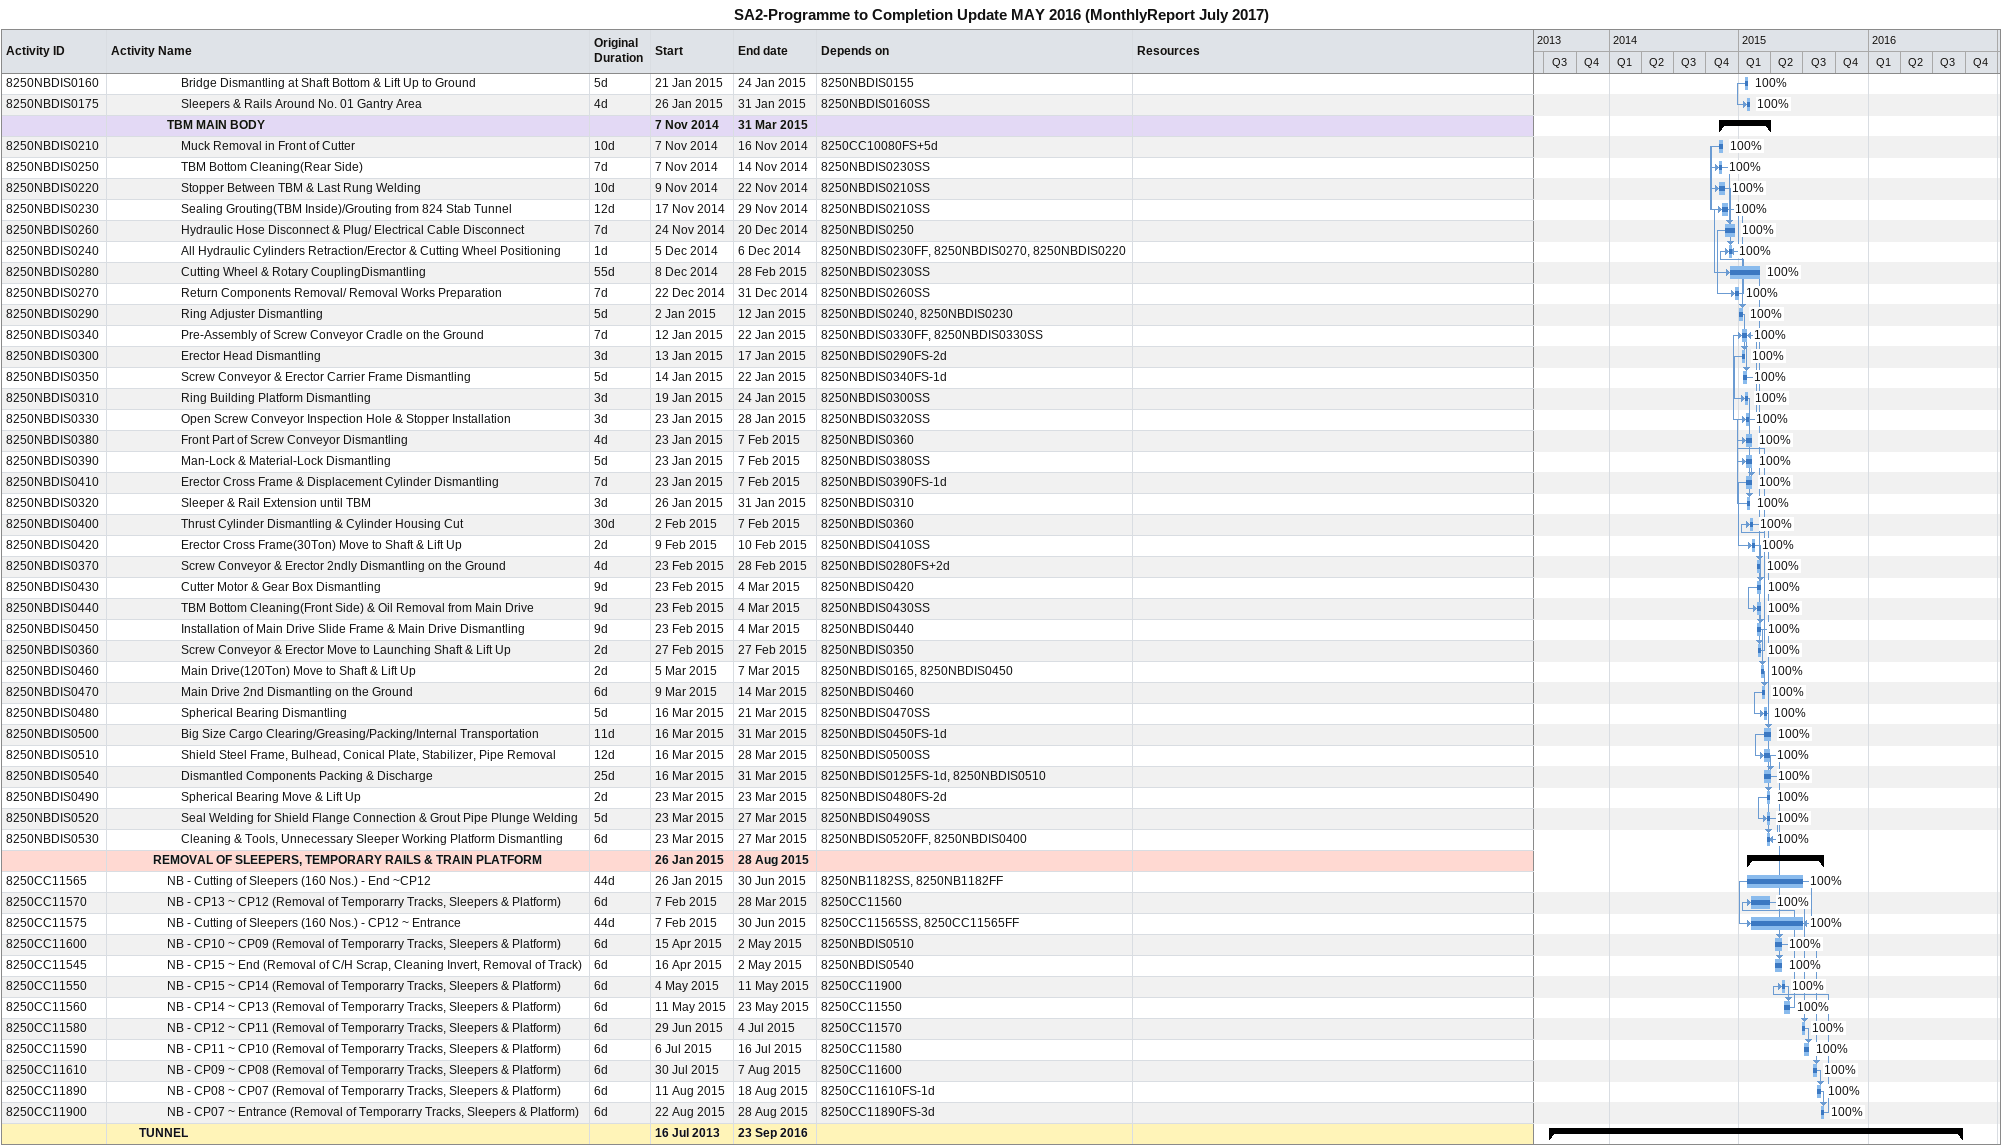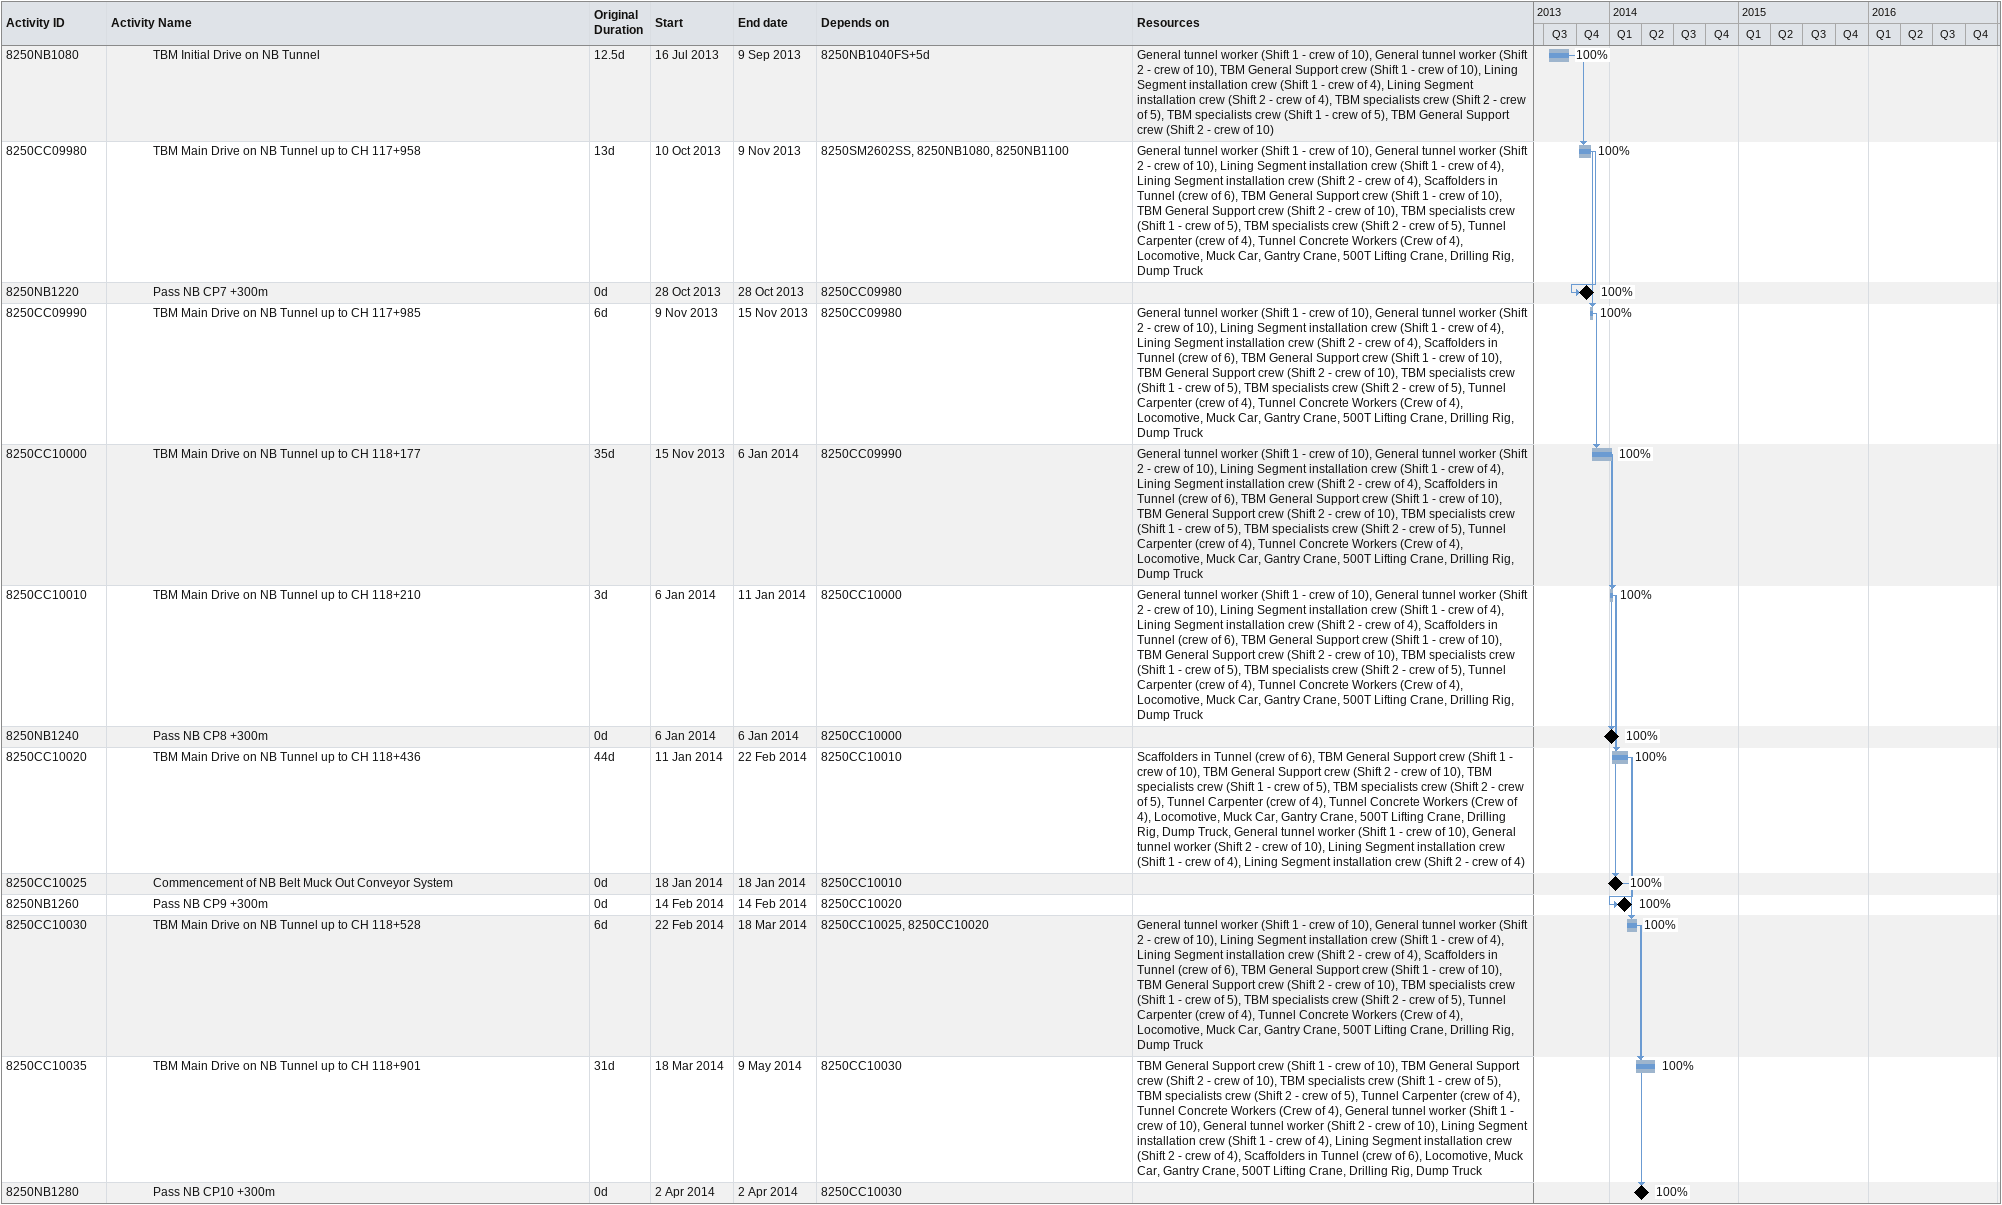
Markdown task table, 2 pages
SA2-Programme to Completion Update MAY 2016 (MonthlyReport July 2017)

| ID | Level | Task | Original duration | Start | Finish | Predecessors | Resources | % complete |
|---|---|---|---|---|---|---|---|---|
| 8250NBDIS0160 | 6 | Bridge Dismantling at Shaft Bottom & Lift Up to Ground | 5d | 2015-01-21 | 2015-01-24 | 8250NBDIS0155 |  | 100 |
| 8250NBDIS0175 | 6 | Sleepers & Rails Around No. 01 Gantry Area | 4d | 2015-01-26 | 2015-01-31 | 8250NBDIS0160SS |  | 100 |
|  | 5 | **TBM MAIN BODY** |  | 2014-11-07 | 2015-03-31 |  |  |  |
| 8250NBDIS0210 | 6 | Muck Removal in Front of Cutter | 10d | 2014-11-07 | 2014-11-16 | 8250CC10080FS+5d |  | 100 |
| 8250NBDIS0250 | 6 | TBM Bottom Cleaning(Rear Side) | 7d | 2014-11-07 | 2014-11-14 | 8250NBDIS0230SS |  | 100 |
| 8250NBDIS0220 | 6 | Stopper Between TBM & Last Rung Welding | 10d | 2014-11-09 | 2014-11-22 | 8250NBDIS0210SS |  | 100 |
| 8250NBDIS0230 | 6 | Sealing Grouting(TBM Inside)/Grouting from 824 Stab Tunnel | 12d | 2014-11-17 | 2014-11-29 | 8250NBDIS0210SS |  | 100 |
| 8250NBDIS0260 | 6 | Hydraulic Hose Disconnect & Plug/ Electrical Cable Disconnect | 7d | 2014-11-24 | 2014-12-20 | 8250NBDIS0250 |  | 100 |
| 8250NBDIS0240 | 6 | All Hydraulic Cylinders Retraction/Erector & Cutting Wheel Positioning | 1d | 2014-12-05 | 2014-12-06 | 8250NBDIS0230FF, 8250NBDIS0270, 8250NBDIS0220 |  | 100 |
| 8250NBDIS0280 | 6 | Cutting Wheel & Rotary CouplingDismantling | 55d | 2014-12-08 | 2015-02-28 | 8250NBDIS0230SS |  | 100 |
| 8250NBDIS0270 | 6 | Return Components Removal/ Removal Works Preparation | 7d | 2014-12-22 | 2014-12-31 | 8250NBDIS0260SS |  | 100 |
| 8250NBDIS0290 | 6 | Ring Adjuster Dismantling | 5d | 2015-01-02 | 2015-01-12 | 8250NBDIS0240, 8250NBDIS0230 |  | 100 |
| 8250NBDIS0340 | 6 | Pre-Assembly of Screw Conveyor Cradle on the Ground | 7d | 2015-01-12 | 2015-01-22 | 8250NBDIS0330FF, 8250NBDIS0330SS |  | 100 |
| 8250NBDIS0300 | 6 | Erector Head Dismantling | 3d | 2015-01-13 | 2015-01-17 | 8250NBDIS0290FS-2d |  | 100 |
| 8250NBDIS0350 | 6 | Screw Conveyor & Erector Carrier Frame Dismantling | 5d | 2015-01-14 | 2015-01-22 | 8250NBDIS0340FS-1d |  | 100 |
| 8250NBDIS0310 | 6 | Ring Building Platform Dismantling | 3d | 2015-01-19 | 2015-01-24 | 8250NBDIS0300SS |  | 100 |
| 8250NBDIS0330 | 6 | Open Screw Conveyor Inspection Hole & Stopper Installation | 3d | 2015-01-23 | 2015-01-28 | 8250NBDIS0320SS |  | 100 |
| 8250NBDIS0380 | 6 | Front Part of Screw Conveyor Dismantling | 4d | 2015-01-23 | 2015-02-07 | 8250NBDIS0360 |  | 100 |
| 8250NBDIS0390 | 6 | Man-Lock & Material-Lock Dismantling | 5d | 2015-01-23 | 2015-02-07 | 8250NBDIS0380SS |  | 100 |
| 8250NBDIS0410 | 6 | Erector Cross Frame & Displacement Cylinder Dismantling | 7d | 2015-01-23 | 2015-02-07 | 8250NBDIS0390FS-1d |  | 100 |
| 8250NBDIS0320 | 6 | Sleeper & Rail Extension until TBM | 3d | 2015-01-26 | 2015-01-31 | 8250NBDIS0310 |  | 100 |
| 8250NBDIS0400 | 6 | Thrust Cylinder Dismantling & Cylinder Housing Cut | 30d | 2015-02-02 | 2015-02-07 | 8250NBDIS0360 |  | 100 |
| 8250NBDIS0420 | 6 | Erector Cross Frame(30Ton) Move to Shaft & Lift Up | 2d | 2015-02-09 | 2015-02-10 | 8250NBDIS0410SS |  | 100 |
| 8250NBDIS0370 | 6 | Screw Conveyor & Erector 2ndly Dismantling on the Ground | 4d | 2015-02-23 | 2015-02-28 | 8250NBDIS0280FS+2d |  | 100 |
| 8250NBDIS0430 | 6 | Cutter Motor & Gear Box Dismantling | 9d | 2015-02-23 | 2015-03-04 | 8250NBDIS0420 |  | 100 |
| 8250NBDIS0440 | 6 | TBM Bottom Cleaning(Front Side) & Oil Removal from Main Drive | 9d | 2015-02-23 | 2015-03-04 | 8250NBDIS0430SS |  | 100 |
| 8250NBDIS0450 | 6 | Installation of Main Drive Slide Frame & Main Drive Dismantling | 9d | 2015-02-23 | 2015-03-04 | 8250NBDIS0440 |  | 100 |
| 8250NBDIS0360 | 6 | Screw Conveyor & Erector Move to Launching Shaft & Lift Up | 2d | 2015-02-27 | 2015-02-27 | 8250NBDIS0350 |  | 100 |
| 8250NBDIS0460 | 6 | Main Drive(120Ton) Move to Shaft & Lift Up | 2d | 2015-03-05 | 2015-03-07 | 8250NBDIS0165, 8250NBDIS0450 |  | 100 |
| 8250NBDIS0470 | 6 | Main Drive 2nd Dismantling on the Ground | 6d | 2015-03-09 | 2015-03-14 | 8250NBDIS0460 |  | 100 |
| 8250NBDIS0480 | 6 | Spherical Bearing Dismantling | 5d | 2015-03-16 | 2015-03-21 | 8250NBDIS0470SS |  | 100 |
| 8250NBDIS0500 | 6 | Big Size Cargo Clearing/Greasing/Packing/Internal Transportation | 11d | 2015-03-16 | 2015-03-31 | 8250NBDIS0450FS-1d |  | 100 |
| 8250NBDIS0510 | 6 | Shield Steel Frame, Bulhead, Conical Plate, Stabilizer, Pipe Removal | 12d | 2015-03-16 | 2015-03-28 | 8250NBDIS0500SS |  | 100 |
| 8250NBDIS0540 | 6 | Dismantled Components Packing & Discharge | 25d | 2015-03-16 | 2015-03-31 | 8250NBDIS0125FS-1d, 8250NBDIS0510 |  | 100 |
| 8250NBDIS0490 | 6 | Spherical Bearing Move & Lift Up | 2d | 2015-03-23 | 2015-03-23 | 8250NBDIS0480FS-2d |  | 100 |
| 8250NBDIS0520 | 6 | Seal Welding for Shield Flange Connection & Grout Pipe Plunge Welding | 5d | 2015-03-23 | 2015-03-27 | 8250NBDIS0490SS |  | 100 |
| 8250NBDIS0530 | 6 | Cleaning & Tools, Unnecessary Sleeper Working Platform Dismantling | 6d | 2015-03-23 | 2015-03-27 | 8250NBDIS0520FF, 8250NBDIS0400 |  | 100 |
|  | 4 | **REMOVAL OF SLEEPERS, TEMPORARY RAILS & TRAIN PLATFORM** |  | 2015-01-26 | 2015-08-28 |  |  |  |
| 8250CC11565 | 5 | NB - Cutting of Sleepers (160 Nos.) - End ~CP12 | 44d | 2015-01-26 | 2015-06-30 | 8250NB1182SS, 8250NB1182FF |  | 100 |
| 8250CC11570 | 5 | NB - CP13 ~ CP12 (Removal of Temporarry Tracks, Sleepers & Platform) | 6d | 2015-02-07 | 2015-03-28 | 8250CC11560 |  | 100 |
| 8250CC11575 | 5 | NB - Cutting of Sleepers (160 Nos.) - CP12 ~ Entrance | 44d | 2015-02-07 | 2015-06-30 | 8250CC11565SS, 8250CC11565FF |  | 100 |
| 8250CC11600 | 5 | NB - CP10 ~ CP09 (Removal of Temporarry Tracks, Sleepers & Platform) | 6d | 2015-04-15 | 2015-05-02 | 8250NBDIS0510 |  | 100 |
| 8250CC11545 | 5 | NB - CP15 ~ End (Removal of C/H Scrap, Cleaning Invert, Removal of Track) | 6d | 2015-04-16 | 2015-05-02 | 8250NBDIS0540 |  | 100 |
| 8250CC11550 | 5 | NB - CP15 ~ CP14 (Removal of Temporarry Tracks, Sleepers & Platform) | 6d | 2015-05-04 | 2015-05-11 | 8250CC11900 |  | 100 |
| 8250CC11560 | 5 | NB - CP14 ~ CP13 (Removal of Temporarry Tracks, Sleepers & Platform) | 6d | 2015-05-11 | 2015-05-23 | 8250CC11550 |  | 100 |
| 8250CC11580 | 5 | NB - CP12 ~ CP11 (Removal of Temporarry Tracks, Sleepers & Platform) | 6d | 2015-06-29 | 2015-07-04 | 8250CC11570 |  | 100 |
| 8250CC11590 | 5 | NB - CP11 ~ CP10 (Removal of Temporarry Tracks, Sleepers & Platform) | 6d | 2015-07-06 | 2015-07-16 | 8250CC11580 |  | 100 |
| 8250CC11610 | 5 | NB - CP09 ~ CP08 (Removal of Temporarry Tracks, Sleepers & Platform) | 6d | 2015-07-30 | 2015-08-07 | 8250CC11600 |  | 100 |
| 8250CC11890 | 5 | NB - CP08 ~ CP07 (Removal of Temporarry Tracks, Sleepers & Platform) | 6d | 2015-08-11 | 2015-08-18 | 8250CC11610FS-1d |  | 100 |
| 8250CC11900 | 5 | NB - CP07 ~ Entrance (Removal of Temporarry Tracks, Sleepers & Platform) | 6d | 2015-08-22 | 2015-08-28 | 8250CC11890FS-3d |  | 100 |
|  | 3 | **TUNNEL** |  | 2013-07-16 | 2016-09-23 |  |  |  |
| 8250NB1080 | 4 | TBM Initial Drive on NB Tunnel | 12.5d | 2013-07-16 | 2013-09-09 | 8250NB1040FS+5d | General tunnel worker (Shift 1 - crew of 10), General tunnel worker (Shift 2 - crew of 10), TBM General Support crew (Shift 1 - crew of 10), Lining Segment installation crew (Shift 1 - crew of 4), Lining Segment installation crew (Shift 2 - crew of 4), TBM specialists crew (Shift 2 - crew of 5), TBM specialists crew (Shift 1 - crew of 5), TBM General Support crew (Shift 2 - crew of 10) | 100 |
| 8250CC09980 | 4 | TBM Main Drive on NB Tunnel up to CH 117+958 | 13d | 2013-10-10 | 2013-11-09 | 8250SM2602SS, 8250NB1080, 8250NB1100 | General tunnel worker (Shift 1 - crew of 10), General tunnel worker (Shift 2 - crew of 10), Lining Segment installation crew (Shift 1 - crew of 4), Lining Segment installation crew (Shift 2 - crew of 4), Scaffolders in Tunnel (crew of 6), TBM General Support crew (Shift 1 - crew of 10), TBM General Support crew (Shift 2 - crew of 10), TBM specialists crew (Shift 1 - crew of 5), TBM specialists crew (Shift 2 - crew of 5), Tunnel Carpenter (crew of 4), Tunnel Concrete Workers (Crew of 4), Locomotive, Muck Car, Gantry Crane, 500T Lifting Crane, Drilling Rig, Dump Truck | 100 |
| 8250NB1220 | 4 | Pass NB CP7 +300m | 0d | 2013-10-28 | 2013-10-28 | 8250CC09980 |  | 100 |
| 8250CC09990 | 4 | TBM Main Drive on NB Tunnel up to CH 117+985 | 6d | 2013-11-09 | 2013-11-15 | 8250CC09980 | General tunnel worker (Shift 1 - crew of 10), General tunnel worker (Shift 2 - crew of 10), Lining Segment installation crew (Shift 1 - crew of 4), Lining Segment installation crew (Shift 2 - crew of 4), Scaffolders in Tunnel (crew of 6), TBM General Support crew (Shift 1 - crew of 10), TBM General Support crew (Shift 2 - crew of 10), TBM specialists crew (Shift 1 - crew of 5), TBM specialists crew (Shift 2 - crew of 5), Tunnel Carpenter (crew of 4), Tunnel Concrete Workers (Crew of 4), Locomotive, Muck Car, Gantry Crane, 500T Lifting Crane, Drilling Rig, Dump Truck | 100 |
| 8250CC10000 | 4 | TBM Main Drive on NB Tunnel up to CH 118+177 | 35d | 2013-11-15 | 2014-01-06 | 8250CC09990 | General tunnel worker (Shift 1 - crew of 10), General tunnel worker (Shift 2 - crew of 10), Lining Segment installation crew (Shift 1 - crew of 4), Lining Segment installation crew (Shift 2 - crew of 4), Scaffolders in Tunnel (crew of 6), TBM General Support crew (Shift 1 - crew of 10), TBM General Support crew (Shift 2 - crew of 10), TBM specialists crew (Shift 1 - crew of 5), TBM specialists crew (Shift 2 - crew of 5), Tunnel Carpenter (crew of 4), Tunnel Concrete Workers (Crew of 4), Locomotive, Muck Car, Gantry Crane, 500T Lifting Crane, Drilling Rig, Dump Truck | 100 |
| 8250CC10010 | 4 | TBM Main Drive on NB Tunnel up to CH 118+210 | 3d | 2014-01-06 | 2014-01-11 | 8250CC10000 | General tunnel worker (Shift 1 - crew of 10), General tunnel worker (Shift 2 - crew of 10), Lining Segment installation crew (Shift 1 - crew of 4), Lining Segment installation crew (Shift 2 - crew of 4), Scaffolders in Tunnel (crew of 6), TBM General Support crew (Shift 1 - crew of 10), TBM General Support crew (Shift 2 - crew of 10), TBM specialists crew (Shift 1 - crew of 5), TBM specialists crew (Shift 2 - crew of 5), Tunnel Carpenter (crew of 4), Tunnel Concrete Workers (Crew of 4), Locomotive, Muck Car, Gantry Crane, 500T Lifting Crane, Drilling Rig, Dump Truck | 100 |
| 8250NB1240 | 4 | Pass NB CP8 +300m | 0d | 2014-01-06 | 2014-01-06 | 8250CC10000 |  | 100 |
| 8250CC10020 | 4 | TBM Main Drive on NB Tunnel up to CH 118+436 | 44d | 2014-01-11 | 2014-02-22 | 8250CC10010 | Scaffolders in Tunnel (crew of 6), TBM General Support crew (Shift 1 - crew of 10), TBM General Support crew (Shift 2 - crew of 10), TBM specialists crew (Shift 1 - crew of 5), TBM specialists crew (Shift 2 - crew of 5), Tunnel Carpenter (crew of 4), Tunnel Concrete Workers (Crew of 4), Locomotive, Muck Car, Gantry Crane, 500T Lifting Crane, Drilling Rig, Dump Truck, General tunnel worker (Shift 1 - crew of 10), General tunnel worker (Shift 2 - crew of 10), Lining Segment installation crew (Shift 1 - crew of 4), Lining Segment installation crew (Shift 2 - crew of 4) | 100 |
| 8250CC10025 | 4 | Commencement of NB Belt Muck Out Conveyor System | 0d | 2014-01-18 | 2014-01-18 | 8250CC10010 |  | 100 |
| 8250NB1260 | 4 | Pass NB CP9 +300m | 0d | 2014-02-14 | 2014-02-14 | 8250CC10020 |  | 100 |
| 8250CC10030 | 4 | TBM Main Drive on NB Tunnel up to CH 118+528 | 6d | 2014-02-22 | 2014-03-18 | 8250CC10025, 8250CC10020 | General tunnel worker (Shift 1 - crew of 10), General tunnel worker (Shift 2 - crew of 10), Lining Segment installation crew (Shift 1 - crew of 4), Lining Segment installation crew (Shift 2 - crew of 4), Scaffolders in Tunnel (crew of 6), TBM General Support crew (Shift 1 - crew of 10), TBM General Support crew (Shift 2 - crew of 10), TBM specialists crew (Shift 1 - crew of 5), TBM specialists crew (Shift 2 - crew of 5), Tunnel Carpenter (crew of 4), Tunnel Concrete Workers (Crew of 4), Locomotive, Muck Car, Gantry Crane, 500T Lifting Crane, Drilling Rig, Dump Truck | 100 |
| 8250CC10035 | 4 | TBM Main Drive on NB Tunnel up to CH 118+901 | 31d | 2014-03-18 | 2014-05-09 | 8250CC10030 | TBM General Support crew (Shift 1 - crew of 10), TBM General Support crew (Shift 2 - crew of 10), TBM specialists crew (Shift 1 - crew of 5), TBM specialists crew (Shift 2 - crew of 5), Tunnel Carpenter (crew of 4), Tunnel Concrete Workers (Crew of 4), General tunnel worker (Shift 1 - crew of 10), General tunnel worker (Shift 2 - crew of 10), Lining Segment installation crew (Shift 1 - crew of 4), Lining Segment installation crew (Shift 2 - crew of 4), Scaffolders in Tunnel (crew of 6), Locomotive, Muck Car, Gantry Crane, 500T Lifting Crane, Drilling Rig, Dump Truck | 100 |
| 8250NB1280 | 4 | Pass NB CP10 +300m | 0d | 2014-04-02 | 2014-04-02 | 8250CC10030 |  | 100 |
